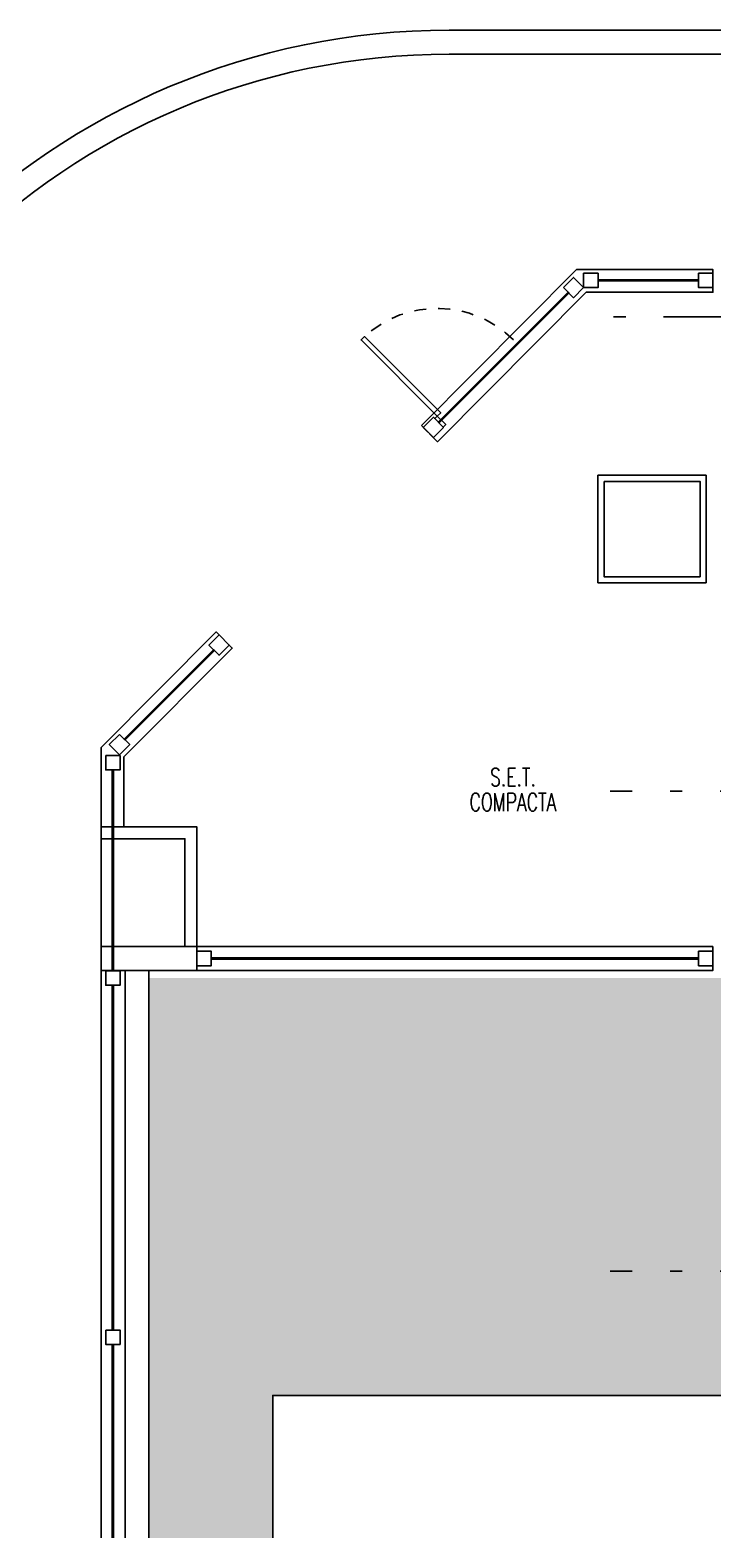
# Model space of a CAD drawing. Header units: millimetres. Extents: x -579 to 213, y -67 to 509.
# Drawn here: x -59.13 to -53.42, y 31.25 to 43.78 of the extents above; entities that cross this region are included whole.
import ezdxf
from ezdxf.enums import TextEntityAlignment as Align
from ezdxf.xclip import XClip

# ---------------------------------------------------------------- set-up
doc = ezdxf.new("R2010")
doc.units = ezdxf.units.MM
doc.header["$LTSCALE"] = 0.1
doc.linetypes.add('X REF - ANELO INST bind$0$X REF - ANELO EXT$0$DASHED2', pattern=[0.375, 0.25, -0.125])
doc.linetypes.add('X REF - ANELO INST bind$0$X REF - ANELO$0$DASHDOT2', pattern=[12.7, 6.35, -3.175, 0, -3.175])
for name, color, linetype in [('X REF - ANELO INST bind$0$X REF - ANELO EXT$0$A-CORDONES', 8, 'Continuous'), ('X REF - ANELO INST bind$0$X REF - ANELO EXT$0$A-GRANZA', 8, 'Continuous'), ('X REF - ANELO INST bind$0$X REF - ANELO EXT$0$A-MURO BLOCK', 7, 'Continuous'), ('X REF - ANELO INST bind$0$X REF - ANELO EXT$0$A-VISTAS', 8, 'Continuous'), ('X REF - ANELO INST bind$0$X REF - ANELO EXT$0$C-METALICA', 8, 'Continuous'), ('X REF - ANELO INST bind$0$X REF - ANELO EXT$0$IE-CAÑEROS', 8, 'Continuous'), ('X REF - ANELO INST bind$0$X REF - ANELO EXT$0$R-NOMBRE LOCAL', 7, 'Continuous'), ('X REF - ANELO INST bind$0$X REF - ANELO EXT$0$RLV-CORDONES', 8, 'Continuous'), ('X REF - ANELO INST bind$0$X REF - ANELO$0$MET-EJE CABRIADAS', 8, 'X REF - ANELO INST bind$0$X REF - ANELO$0$DASHDOT2')]:
    doc.layers.add(name, color=color, linetype=linetype)
doc.styles.add('X REF - ANELO INST bind$0$X REF - ANELO EXT$0$VAUX', font='romans.shx', dxfattribs={"width": 0.85})

# ---------------------------------------------------------------- blocks, each defined once
blk = doc.blocks.new('X REF - ANELO INST bind$0$X REF - ANELO EXT$0$N Local')
at = {"layer": 'X REF - ANELO INST bind$0$X REF - ANELO EXT$0$R-NOMBRE LOCAL', "lineweight": 0, "style": 'X REF - ANELO INST bind$0$X REF - ANELO EXT$0$VAUX', "width": 0.85}
for p in [(6337.572, -934.455), (6337.572, -934.715)]:
    blk.add_attdef('NOMBRE', text='', height=0.182, dxfattribs=at).set_placement(p, align=Align.CENTER)
blk = doc.blocks.new('X REF - ANELO INST bind$0$X REF - ANELO EXT')
at = {"layer": 'X REF - ANELO INST bind$0$X REF - ANELO EXT$0$A-GRANZA'}
h = blk.add_hatch(dxfattribs=at)
h.set_pattern_fill('AR-CONC', color=256, scale=0.005)
h.paths.add_polyline_path([(-41.949, -3.417), (-41.949, -4.017), (-42.549, -4.017), (-42.549, -3.417)])
h.paths.add_polyline_path([(-56.044, -4.017), (-56.644, -4.017), (-56.644, -3.417), (-56.044, -3.417)])
h.paths.add_polyline_path([(-53.328, 35.86), (-53.328, 32.371), (-57.099, 32.371), (-57.099, 17.382), (-55.528, 17.382), (-55.528, -2.535), (-39.963, -2.535), (-39.962, -5.846), (-58.132, -5.846), (-58.132, 35.86)])
h.paths.add_polyline_path([(-56.044, 15.481), (-56.644, 15.481), (-56.644, 16.081), (-56.044, 16.081)])
at = {"layer": 'X REF - ANELO INST bind$0$X REF - ANELO EXT$0$A-CORDONES'}
for points in [[(-53.423, 36.122), (-57.732, 36.122), (-57.732, 35.922), (-53.423, 35.922), (-53.423, 36.122)], [(-29.147, -5.846), (-58.132, -5.847), (-58.132, 35.922)], [(-53.328, 17.382), (-57.099, 17.382), (-57.099, 32.371), (-53.328, 32.371)]]:
    blk.add_lwpolyline(points, dxfattribs=at)
at = {"layer": 'X REF - ANELO INST bind$0$X REF - ANELO EXT$0$A-MURO BLOCK', "linetype": 'Continuous', "ltscale": 0.1}
blk.add_line((-57.571, 38.751), (-57.436, 38.616), dxfattribs=at)
for points in [[(-54.502, 41.748), (-54.502, 41.628), (-54.382, 41.628), (-54.382, 41.748)], [(-53.543, 41.748), (-53.543, 41.628), (-53.423, 41.628), (-53.423, 41.748)], [(-54.671, 41.628), (-54.586, 41.543), (-54.502, 41.628), (-54.586, 41.713)], [(-55.842, 40.459), (-55.757, 40.375), (-55.673, 40.459), (-55.757, 40.544)], [(-57.546, 38.726), (-57.461, 38.641), (-57.546, 38.556), (-57.631, 38.641)], [(-58.378, 37.894), (-58.293, 37.809), (-58.378, 37.724), (-58.463, 37.809)], [(-58.493, 37.718), (-58.493, 37.598), (-58.373, 37.598), (-58.373, 37.718)], [(-57.732, 36.082), (-57.732, 35.962), (-57.612, 35.962), (-57.612, 36.082)], [(-53.543, 36.082), (-53.543, 35.962), (-53.423, 35.962), (-53.423, 36.082)], [(-58.493, 35.918), (-58.493, 35.798), (-58.373, 35.798), (-58.373, 35.918)], [(-58.493, 32.918), (-58.493, 32.798), (-58.373, 32.798), (-58.373, 32.918)]]:
    blk.add_lwpolyline(points, close=True, dxfattribs=at)
for points in [[(-58.532, 37.122), (-57.732, 37.122), (-57.732, 36.122), (-57.832, 36.122), (-57.832, 37.022), (-58.532, 37.022), (-58.532, 37.122)], [(-57.732, 36.122), (-58.532, 36.122), (-58.532, 35.922), (-57.732, 35.922), (-57.732, 36.122)]]:
    blk.add_lwpolyline(points, dxfattribs=at)
at = {"layer": 'X REF - ANELO INST bind$0$X REF - ANELO EXT$0$A-VISTAS'}
blk.add_line((-58.532, 37.022), (-58.532, 36.122), dxfattribs=at)
for points in [[(-55.857, 40.474), (-54.561, 41.778), (-53.423, 41.778), (-53.423, 41.588), (-54.482, 41.588), (-55.723, 40.34), (-55.857, 40.474)], [(-58.532, 37.122), (-58.532, 37.784), (-57.571, 38.751), (-57.436, 38.616), (-58.342, 37.706), (-58.342, 37.122)], [(-28.847, -6.247), (-28.847, -6.047), (-58.332, -6.047), (-58.332, 35.922), (-58.332, 35.922), (-58.332, 35.922), (-58.532, 35.922), (-58.532, 35.922), (-58.532, 35.922), (-58.532, -6.247), (-28.847, -6.247)]]:
    blk.add_lwpolyline(points, dxfattribs=at)
at = {"layer": 'X REF - ANELO INST bind$0$X REF - ANELO EXT$0$C-METALICA'}
for points in [[(-54.382, 41.693), (-53.543, 41.693), (-53.543, 41.683), (-54.382, 41.683)], [(-55.717, 40.504), (-54.632, 41.589), (-54.625, 41.582), (-55.71, 40.497)], [(-57.592, 38.602), (-58.339, 37.855), (-58.332, 37.848), (-57.585, 38.595)], [(-58.438, 35.918), (-58.438, 37.598), (-58.428, 37.598), (-58.428, 35.918)], [(-57.612, 36.027), (-53.543, 36.027), (-53.543, 36.017), (-57.612, 36.017)], [(-58.438, 35.798), (-58.438, 32.918), (-58.428, 32.918), (-58.428, 35.798)], [(-58.438, 29.918), (-58.438, 32.798), (-58.428, 32.798), (-58.428, 29.918)]]:
    blk.add_lwpolyline(points, close=True, dxfattribs=at)
at = {"layer": 'X REF - ANELO INST bind$0$X REF - ANELO EXT$0$C-METALICA', "extrusion": (-1.96085e-05, -1.85096e-05, 1), "elevation": 0}
for points in [[(-55.724, 40.554), (-56.361, 41.19), (-56.333, 41.218), (-55.696, 40.582)], [(-55.675, 40.462), (-55.746, 40.533), (-55.724, 40.554), (-55.654, 40.483)]]:
    blk.add_lwpolyline(points, close=True, dxfattribs=at)
at = {"layer": 'X REF - ANELO INST bind$0$X REF - ANELO EXT$0$C-METALICA', "color": 8, "linetype": 'X REF - ANELO INST bind$0$X REF - ANELO EXT$0$DASHED2', "extrusion": (-1.96085e-05, -1.85096e-05, 1)}
blk.add_arc((-55.725, 40.552, 0), 0.902, 45.0429, 132.3525, dxfattribs=at)
at = {"layer": 'X REF - ANELO INST bind$0$X REF - ANELO EXT$0$IE-CAÑEROS'}
for points in [[(-54.383, 40.059), (-53.48, 40.059), (-53.48, 39.161), (-54.383, 39.161)], [(-54.332, 40.008), (-53.53, 40.008), (-53.53, 39.211), (-54.332, 39.211)]]:
    blk.add_lwpolyline(points, close=True, dxfattribs=at)
at = {"layer": 'X REF - ANELO INST bind$0$X REF - ANELO EXT$0$RLV-CORDONES'}
blk.add_lwpolyline([(-61.625, -4.273), (-61.625, 34.472), (-61.625, 34.472), (-61.625, 34.472), (-61.625, 34.472), (-61.625, 34.472), (-61.625, 34.472), (-61.625, 37.778, -0.414212), (-55.625, 43.778), (-14.398, 43.778)], format="xyb", dxfattribs=at)
at = {"layer": 'X REF - ANELO INST bind$0$X REF - ANELO EXT$0$RLV-CORDONES', "color": 253}
blk.add_lwpolyline([(-61.425, -4.265), (-61.425, 37.778, -0.414212), (-55.625, 43.578), (-13.747, 43.578)], format="xyb", dxfattribs=at)
ref = blk.add_blockref('X REF - ANELO INST bind$0$X REF - ANELO EXT$0$N Local', (5014.965, 785.026), dxfattribs=dict(xscale=-0.7999999999999545, yscale=0.8000000000000114, zscale=0.8))
ref.add_attrib('NOMBRE', 'S.E.T.', dxfattribs={"layer": 'X REF - ANELO INST bind$0$X REF - ANELO EXT$0$R-NOMBRE LOCAL', "lineweight": 0, "height": 0.15, "style": 'X REF - ANELO INST bind$0$X REF - ANELO EXT$0$VAUX', "width": 0.7}).set_placement((-55.092, 37.462), align=Align.CENTER)
ref.add_attrib('NOMBRE', 'COMPACTA', dxfattribs={"layer": 'X REF - ANELO INST bind$0$X REF - ANELO EXT$0$R-NOMBRE LOCAL', "lineweight": 0, "height": 0.15, "style": 'X REF - ANELO INST bind$0$X REF - ANELO EXT$0$VAUX', "width": 0.7}).set_placement((-55.092, 37.254), align=Align.CENTER)
blk = doc.blocks.new('X REF - ANELO INST bind$0$X REF - ANELO')
at = {"layer": 'X REF - ANELO INST bind$0$X REF - ANELO$0$MET-EJE CABRIADAS'}
for p, q in [((1.601, 41.383), (-54.283, 41.383)), ((1.604, 41.383), (-54.28, 41.383)), ((-21.218, 37.419, 0), (-54.28, 37.419, 0)), ((-21.218, 33.409, 0), (-54.28, 33.409, 0))]:
    blk.add_line(p, q, dxfattribs=at)
blk.add_blockref('X REF - ANELO INST bind$0$X REF - ANELO EXT', (0, 0))
blk = doc.blocks.new('X REF - ANELO INST bind')
ref = blk.add_blockref('X REF - ANELO INST bind$0$X REF - ANELO', (0, 0))
XClip(ref).set_block_clipping_path([(-76.9680737415, -24.7711317477), (92.9860355418, 61.1669630168)])

msp = doc.modelspace()

# ---------------------------------------------------------------- block references
msp.add_blockref('X REF - ANELO INST bind', (0, 0))

doc.saveas('drawing.dxf')
